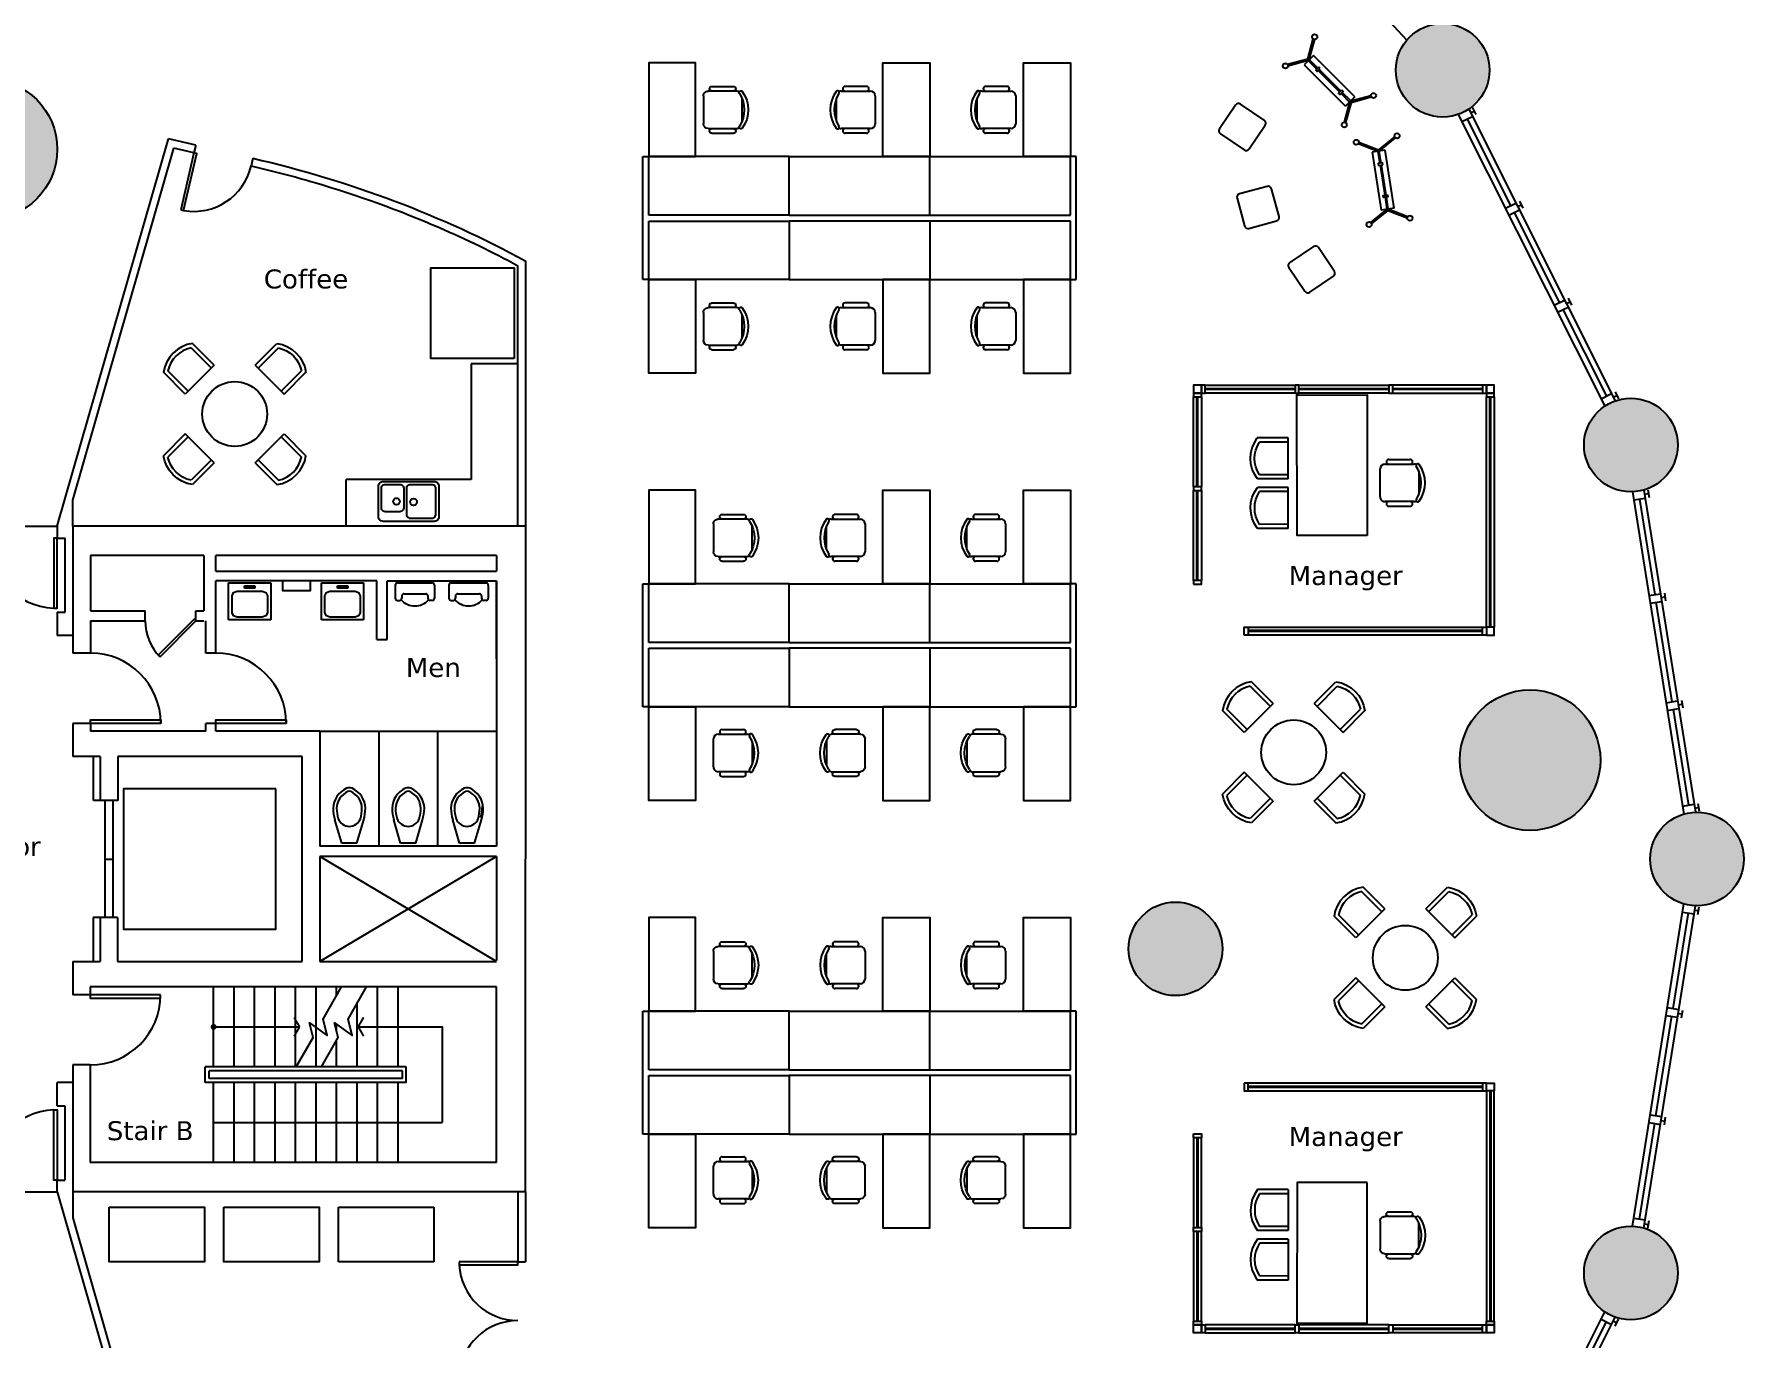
# Model space of a CAD drawing. Header units: inches. Extents: x -900 to 900, y -795 to 795.
# Drawn here: x 24 to 900, y -246 to 423 of the extents above; entities that cross this region are included whole.
import ezdxf
from ezdxf.enums import TextEntityAlignment as Align

# ---------------------------------------------------------------- set-up
doc = ezdxf.new("R2010")
doc.units = ezdxf.units.IN
doc.header["$LTSCALE"] = 48
doc.header["$MEASUREMENT"] = 0
doc.layers.get('0').update_dxf_attribs({"linetype": 'CONTINUOUS'})
for name, color, linetype in [('A-door', 3, 'CONTINUOUS'), ('A-door-elev', 44, 'CONTINUOUS'), ('A-eqpt', 181, 'CONTINUOUS'), ('A-flor-patn', 5, 'CONTINUOUS'), ('A-flor-shft', 5, 'CONTINUOUS'), ('A-flor-strs', 12, 'CONTINUOUS'), ('A-mlwk', 30, 'CONTINUOUS'), ('A-note', 7, 'CONTINUOUS'), ('A-plbg-fixt', 3, 'CONTINUOUS'), ('A-wall', 1, 'CONTINUOUS'), ('A-wall-core', 7, 'CONTINUOUS'), ('A-wall-head', 8, 'CONTINUOUS'), ('A-wall-shel', 9, 'CONTINUOUS'), ('Elevator', 6, 'CONTINUOUS'), ('Equipment', 8, 'CONTINUOUS')]:
    doc.layers.add(name, color=color, linetype=linetype)
for name, color, linetype, true_color in [('A-flor-fill', 7, 'CONTINUOUS', 0xe8eafd), ('A-furn', 7, 'CONTINUOUS', 0x007300), ('A-furn-glass', 7, 'CONTINUOUS', 0x009494), ('A-furn-syst', 7, 'CONTINUOUS', 0x850000), ('A-shel-fill', 7, 'CONTINUOUS', 0x949494)]:
    doc.layers.add(name, color=color, linetype=linetype, true_color=true_color)
doc.styles.add('Title', font='verdana.ttf')

# ---------------------------------------------------------------- blocks, each defined once
blk = doc.blocks.new('OfficeChair')
at = {"color": 0}
for p, q in [((-5.95, 19.8), (5.95, 19.8)), ((-12, 4.4), (-12, 15.4)), ((-9.6, 2.4), (-9.6, 17.4)), ((9.6, 17.4), (9.6, 2.4)), ((12, 4.4), (12, 15.4)), ((7.2, 0), (-7.2, 0))]:
    blk.add_line(p, q, dxfattribs=at)
for centre, radius, start, end in [((-8.93, 19.22), 0.863, 126.1745, 306.1745), ((-7.2, 17.4), 2.4, 153.71643, 180), ((0, 7), 16, 53.8255, 126.1745), ((0, 5.26), 15.71, 57.57575, 122.42425), ((8.93, 19.22), 0.863, 233.8255, 53.8255), ((7.2, 17.4), 2.4, 0, 26.28357), ((-10.8, 15.4), 1.2, 0, 180), ((10.8, 15.4), 1.2, 0, 180), ((-10.8, 4.4), 1.2, 180, 0), ((-7.2, 2.4), 2.4, 180, 270), ((7.2, 2.4), 2.4, 270, 0), ((10.8, 4.4), 1.2, 180, 0)]:
    blk.add_arc(centre, radius, start, end, dxfattribs=at)
blk = doc.blocks.new('CoffeeChair')
at = {"linetype": 'Continuous'}
for p, q in [((-10.5, 0), (-10.5, 15.78)), ((-8.4, 0), (-8.4, 14.68)), ((8.4, 0), (8.4, 14.68)), ((10.5, 0), (10.5, 15.78)), ((10.5, 0), (-10.5, 0))]:
    blk.add_line(p, q, dxfattribs=at)
for radius, start, end in [(17.55, 53.25084, 126.74941), (15.45, 57.06374, 122.93694)]:
    blk.add_arc((0, 1.71), radius, start, end, dxfattribs=at)
blk = doc.blocks.new('Sink')
for points in [[(-13, 20.5), (13, 20.5), (13.65, 20.41), (14.25, 20.17), (14.77, 19.77), (15.17, 19.25), (15.41, 18.65), (15.5, 18), (15.5, 2.5), (15.41, 1.85), (15.17, 1.25), (14.77, 0.73), (14.25, 0.33), (13.65, 0.09), (13, 0), (-13, 0), (-13.65, 0.09), (-14.25, 0.33), (-14.77, 0.73), (-15.17, 1.25), (-15.41, 1.85), (-15.5, 2.5), (-15.5, 18), (-15.41, 18.65), (-15.17, 19.25), (-14.77, 19.77), (-14.25, 20.17), (-13.65, 20.41), (-13, 20.5)], [(-11.75, 19), (-1, 19), (-0.48, 18.93), (0, 18.73), (0.41, 18.41), (0.73, 18), (0.93, 17.52), (1, 17), (1, 3.5), (0.93, 2.98), (0.73, 2.5), (0.41, 2.09), (0, 1.77), (-0.48, 1.57), (-1, 1.5), (-11.75, 1.5), (-12.27, 1.57), (-12.75, 1.77), (-13.16, 2.09), (-13.48, 2.5), (-13.68, 2.98), (-13.75, 3.5), (-13.75, 17), (-13.68, 17.52), (-13.48, 18), (-13.16, 18.41), (-12.75, 18.73), (-12.27, 18.93), (-11.75, 19)], [(4.5, 15.5), (12, 15.5), (12.52, 15.43), (13, 15.23), (13.41, 14.91), (13.73, 14.5), (13.93, 14.02), (14, 13.5), (14, 3.5), (13.93, 2.98), (13.73, 2.5), (13.41, 2.09), (13, 1.77), (12.52, 1.57), (12, 1.5), (4.5, 1.5), (3.98, 1.57), (3.5, 1.77), (3.09, 2.09), (2.77, 2.5), (2.57, 2.98), (2.5, 3.5), (2.5, 13.5), (2.57, 14.02), (2.77, 14.5), (3.09, 14.91), (3.5, 15.23), (3.98, 15.43), (4.5, 15.5)]]:
    blk.add_lwpolyline(points)
for centre in [(-2.5, 10.5), (6.25, 10.25)]:
    blk.add_circle(centre, 1.75)

msp = doc.modelspace()

# ---------------------------------------------------------------- hatches: boundary and pattern name
at = {"layer": 'A-flor-fill'}
h = msp.add_hatch(color=256, dxfattribs=at)
h.dxf.hatch_style = 1
h.paths.add_polyline_path([(408.81589, 472.95223, 1), (360.81589, 472.95223, 1)])
h.paths.add_polyline_path([(754.53414, 50.68857, 1), (826.53414, 50.68857, 1)])
h.paths.add_polyline_path([(632.86865, -46.02776, 1), (584.86865, -46.02776, 1)])
h.paths.add_polyline_path([(36.04367, 363.7764, 1), (-35.95633, 363.7764, 1)])
h.paths.add_polyline_path([(43.8966, -299.34578, 1), (19.8966, -299.34578, 1)])
h.paths.add_polyline_path([(288.43911, -391.02144, 1), (264.43911, -391.02144, 1)])
h.paths.add_polyline_path([(23.43433, -474.13735, 1), (-48.56567, -474.13735, 1)])
h.paths.add_polyline_path([(-383.42132, -316.34593, 1), (-431.42132, -316.34593, 1)])
h.paths.add_polyline_path([(-449.14585, -269.70519, 1), (-473.14585, -269.70519, 1)])
h.paths.add_polyline_path([(-414.53565, 305.56378, 1), (-438.53565, 305.56378, 1)])
h.paths.add_polyline_path([(-515.72697, 264.20528, 1), (-443.72697, 264.20528, 1)])
at = {"layer": 'A-shel-fill'}
h = msp.add_hatch(color=256, dxfattribs=at)
h.dxf.hatch_style = 1
h.paths.add_polyline_path([(238.05354, 747.16943, 1), (190.05354, 747.16943, 1)])
h.paths.add_polyline_path([(441.6879, 677.29702, 1), (393.6879, 677.29702, 1)])
h.paths.add_polyline_path([(575.36886, 561.93306, 1), (623.36886, 561.93306, 1)])
h.paths.add_polyline_path([(721.72322, 404.30176, 1), (769.72322, 404.30176, 1)])
h.paths.add_polyline_path([(866.13444, 212.17364, 1), (818.13444, 212.17364, 1)])
h.paths.add_polyline_path([(852, 0, 1), (900, 0, 1)])
h.paths.add_polyline_path([(866.13444, -212.17364, 1), (818.13444, -212.17364, 1)])
h.paths.add_polyline_path([(769.72322, -404.30176, 1), (721.72322, -404.30176, 1)])
h.paths.add_polyline_path([(623.36886, -561.93306, 1), (575.36886, -561.93306, 1)])
h.paths.add_polyline_path([(441.6879, -677.29702, 1), (393.6879, -677.29702, 1)])
h.paths.add_polyline_path([(238.05354, -747.16943, 1), (190.05354, -747.16943, 1)])
h.paths.add_polyline_path([(-190.05354, -747.16943, 1), (-238.05354, -747.16943, 1)])
h.paths.add_polyline_path([(-393.6879, -677.29702, 1), (-441.6879, -677.29702, 1)])
h.paths.add_polyline_path([(-575.36886, -561.93306, 1), (-623.36886, -561.93306, 1)])
h.paths.add_polyline_path([(-769.72322, -404.30176, 1), (-721.72322, -404.30176, 1)])
h.paths.add_polyline_path([(-866.13444, -212.17364, 1), (-818.13444, -212.17364, 1)])
h.paths.add_polyline_path([(-900, 0, 1), (-852, 0, 1)])
h.paths.add_polyline_path([(-818.13444, 212.17364, 1), (-866.13444, 212.17364, 1)])
h.paths.add_polyline_path([(-721.72322, 404.30176, 1), (-769.72322, 404.30176, 1)])
h.paths.add_polyline_path([(-623.36886, 561.93306, 1), (-575.36886, 561.93306, 1)])
h.paths.add_polyline_path([(-441.6879, 677.29702, 1), (-393.6879, 677.29702, 1)])
h.paths.add_polyline_path([(-238.05354, 747.16943, 1), (-190.05354, 747.16943, 1)])

# ---------------------------------------------------------------- linework, layer by layer
at = {"layer": 'A-door'}
for points in [[(99.3095, 332.77135), (100.77112, 332.43419), (107.51432, 361.66652), (106.05271, 362.00368)], [(36.04367, 164.52698), (34.29367, 164.52698), (34.29367, 128.52698), (36.04367, 128.52698)], [(35.95633, -164.52698), (34.20633, -164.52698), (34.20633, -128.52698), (35.95633, -128.52698)], [(241.95633, -206.51827), (241.95594, -208.01827), (271.95594, -208.02596), (271.95633, -206.52596)]]:
    msp.add_lwpolyline(points, close=True, dxfattribs=at)
for points in [[(88.65895, 103.64226), (107.04367, 122.02698), (106.14998, 122.92068), (87.76525, 104.53595), (88.65895, 103.64226)], [(89.04357, 69.52698), (53.04367, 69.52698), (53.04367, 71.27698), (89.04357, 71.27698), (89.04357, 69.52698)], [(153.29357, 69.52698), (117.29367, 69.52698), (117.29367, 71.27698), (153.29357, 71.27698), (153.29357, 69.52698)], [(88.95623, -69.52698), (52.95633, -69.52698), (52.95633, -71.27698), (88.95623, -71.27698), (88.95623, -69.52698)]]:
    msp.add_lwpolyline(points, dxfattribs=at)
for centre, radius, start, end in [((106.05271, 362.00368), 30.03748, 259.8728534, 347.01044817), ((36.04367, 164.52698), 36, 180, 267.21697925), ((107.04367, 122.02698), 25.99992, 180, 225), ((53.04367, 69.52698), 35.9999, 0, 90), ((117.29367, 69.52698), 35.9999, 0, 90), ((52.95633, -69.52698), 35.9999, 270, 0), ((35.95633, -164.52698), 36, 92.78302075, 180), ((271.95633, -206.52596), 30.03748, 182.84773172, 269.98532649), ((271.95633, -266.60091), 30.03748, 90.01467351, 177.15226828)]:
    msp.add_arc(centre, radius, start, end, dxfattribs=at)
at = {"layer": 'A-door-elev'}
for p, q in [((60.45633, 30.02698), (60.45633, -30.02698)), ((64.45633, 30.02698), (64.45633, -30.02698)), ((60.45633, 0), (64.45633, 0))]:
    msp.add_line(p, q, dxfattribs=at)
at = {"layer": 'A-eqpt'}
msp.add_lwpolyline([(270.01466, 256.59932), (227.32849, 256.59932), (227.32849, 302.98851), (270.01466, 302.98851)], close=True, dxfattribs=at)
at = {"layer": 'A-flor-patn'}
for centre, radius in [((0.04367, 363.7764), 36), ((790.53414, 50.68857), 36), ((608.86865, -46.02776), 24)]:
    msp.add_circle(centre, radius, dxfattribs=at)
at = {"layer": 'A-flor-shft'}
for p, q in [((261.04367, 1.27698), (170.45633, -52.52698)), ((260.95633, -52.52698), (170.54367, 1.27698))]:
    msp.add_line(p, q, dxfattribs=at)
at = {"layer": 'A-flor-strs'}
for p, q in [((116.13469, -106.52698), (116.13469, -65.52698)), ((126.63469, -106.52698), (126.63469, -65.52698)), ((137.13469, -106.52698), (137.13469, -65.52698)), ((147.63469, -106.52698), (147.63469, -65.52698)), ((158.13469, -106.52698), (158.13469, -65.52698)), ((168.63469, -106.52698), (168.63469, -65.52698)), ((200.13469, -106.52698), (200.13469, -65.52698)), ((210.63469, -106.52698), (210.63469, -65.52698)), ((189.63469, -106.52698), (189.63469, -74.14881)), ((179.13469, -88.39968), (179.13469, -84.73719)), ((179.13469, -106.52698), (179.13469, -92.7083)), ((214.84028, -106.52698), (111.84028, -106.52698)), ((111.84028, -114.52698), (111.84028, -106.52698)), ((212.84028, -108.52698), (113.84028, -108.52698)), ((113.84028, -112.52698), (113.84028, -108.52698)), ((212.84028, -112.52698), (113.84028, -112.52698)), ((212.84028, -112.52698), (212.84028, -108.52698)), ((214.84028, -114.52698), (214.84028, -106.52698)), ((214.84028, -114.52698), (111.84028, -114.52698)), ((116.13469, -135.02698), (116.13469, -114.52698)), ((126.63469, -155.52698), (126.63469, -114.52698)), ((137.13469, -155.52698), (137.13469, -114.52698)), ((147.63469, -155.52698), (147.63469, -114.52698)), ((158.13469, -155.52698), (158.13469, -114.52698)), ((168.63469, -155.52698), (168.63469, -114.52698)), ((179.13469, -155.52698), (179.13469, -114.52698)), ((189.63469, -155.52698), (189.63469, -114.52698)), ((200.13469, -155.52698), (200.13469, -114.52698)), ((210.63469, -155.52698), (210.63469, -114.52698)), ((116.13469, -135.02698), (233.21455, -135.02698)), ((116.13469, -155.52698), (116.13469, -135.02698))]:
    msp.add_line(p, q, dxfattribs=at)
for points in [[(158.48426, -106.52698), (167.04402, -91.39702), (165.20427, -83.96387), (174.34276, -90.40076), (172.293, -82.11906), (181.67996, -65.52698)], [(171.31678, -106.52698), (179.87653, -91.39702), (178.03679, -83.96387), (187.1753, -90.40076), (185.12554, -82.11906), (194.51248, -65.52698)]]:
    msp.add_lwpolyline(points, dxfattribs=at)
at = {"layer": 'A-flor-strs', "const_width": 1.5, "flags": 128}
msp.add_lwpolyline([(115.38469, -86.02698, 1), (116.88469, -86.02698, 1)], format="xyb", close=True, dxfattribs=at)
at = {"layer": 'A-flor-strs', "flags": 128}
for points in [[(116.13469, -86.02698), (160.15089, -86.02698)], [(190.22696, -86.02698), (233.21455, -86.02698), (233.21455, -135.02698)]]:
    msp.add_lwpolyline(points, dxfattribs=at)
at = {"layer": 'A-flor-strs', "const_width": 1, "flags": 128}
for points in [[(160.15089, -86.02698), (157.36675, -81.20472)], [(160.15089, -86.02698), (157.36675, -90.84924)], [(190.18224, -85.94953), (192.96637, -81.12726)], [(190.18224, -85.94953), (192.96637, -90.77179)]]:
    msp.add_lwpolyline(points, dxfattribs=at)
at = {"layer": 'A-furn'}
for p, q in [((679.52147, 411.87856), (674.7471, 407.10698)), ((676.67514, 409.95218), (679.4566, 420.32061)), ((677.39953, 409.75786), (680.18099, 420.12628)), ((700.72846, 390.65915), (679.52147, 411.87856)), ((676.67514, 409.95218), (666.30509, 407.17679)), ((676.86904, 409.22768), (666.49899, 406.45229)), ((674.7471, 407.10698), (695.9541, 385.88757)), ((677.39953, 409.75786), (676.86904, 409.22768)), ((676.86904, 409.22768), (681.24899, 404.84517)), ((681.77948, 405.37534), (677.39953, 409.75786)), ((681.96311, 404.13063), (692.98196, 393.10533)), ((693.51245, 393.6355), (682.4936, 404.6608)), ((693.69608, 392.39079), (698.07604, 388.00827)), ((698.60652, 388.53845), (694.22657, 392.92096)), ((698.07604, 388.00827), (695.29457, 377.63985)), ((700.72846, 390.65915), (695.9541, 385.88757)), ((698.80042, 387.81395), (696.01896, 377.44552)), ((698.07604, 388.00827), (698.60652, 388.53845)), ((698.60652, 388.53845), (708.97657, 391.31384)), ((698.80042, 387.81395), (709.17047, 390.58934)), ((712.79287, 363.40636), (721.15141, 370.14249)), ((713.26349, 362.82239), (721.62203, 369.55853)), ((411, 360), (339, 360)), ((411, 360), (483, 360)), ((411, 330), (411, 360)), ((411, 330), (411, 360)), ((483, 360), (555, 360)), ((483, 330), (483, 360)), ((712.52245, 362.70681), (702.50952, 366.57745)), ((712.79287, 363.40636), (702.77994, 367.277)), ((716.22765, 363.28473), (709.55829, 362.24447)), ((709.55829, 362.24447), (714.18165, 332.60287)), ((713.26349, 362.82239), (712.52245, 362.70681)), ((712.52245, 362.70681), (713.47733, 356.58483)), ((714.21837, 356.70041), (713.26349, 362.82239)), ((720.85101, 333.64312), (716.22765, 363.28473)), ((713.63302, 355.58668), (716.03525, 340.18533)), ((716.77629, 340.30091), (714.37406, 355.70226)), ((717.14581, 333.0652), (708.78727, 326.32907)), ((720.85101, 333.64312), (714.18165, 332.60287)), ((716.19093, 339.18718), (717.14581, 333.0652)), ((717.88685, 333.18079), (716.93197, 339.30277)), ((717.14581, 333.0652), (717.88685, 333.18079)), ((717.88685, 333.18079), (727.89979, 329.31015)), ((411, 327), (411, 297)), ((411, 327), (411, 297)), ((483, 327), (483, 297)), ((717.61643, 332.48124), (709.25789, 325.7451)), ((717.61643, 332.48124), (727.62936, 328.6106)), ((411, 297), (339, 297)), ((411, 297), (483, 297)), ((483, 297), (555, 297)), ((411, 141), (339, 141)), ((411, 111), (411, 141)), ((411, 111), (411, 141)), ((411, 141), (483, 141)), ((483, 141), (555, 141)), ((483, 111), (483, 141)), ((411, 108), (411, 78)), ((411, 108), (411, 78)), ((483, 108), (483, 78)), ((411, 78), (339, 78)), ((411, 78), (483, 78)), ((483, 78), (555, 78)), ((411, -78), (339, -78)), ((411, -108), (411, -78)), ((411, -108), (411, -78)), ((411, -78), (483, -78)), ((483, -78), (555, -78)), ((483, -108), (483, -78)), ((411, -111), (411, -141)), ((411, -111), (411, -141)), ((483, -111), (483, -141)), ((411, -141), (339, -141)), ((411, -141), (483, -141)), ((483, -141), (555, -141))]:
    msp.add_line(p, q, dxfattribs=at)
for points in [[(363, 360), (363, 408), (339, 408), (339, 360)], [(459, 360), (459, 408), (483, 408), (483, 360)], [(531, 360), (531, 408), (555, 408), (555, 360)], [(683.02602, 405.19291), (682.3119, 405.90745), (680.71657, 404.31306), (681.43069, 403.59852)], [(694.04487, 394.16761), (694.75899, 393.45307), (693.16366, 391.85868), (692.44954, 392.57322)], [(715.1178, 355.81827), (714.96211, 356.81642), (712.73359, 356.46882), (712.88927, 355.47067)], [(717.52003, 340.41692), (717.67572, 339.41877), (715.44719, 339.07118), (715.2915, 340.06932)], [(363, 297), (363, 249), (339, 249), (339, 297)], [(459, 297), (459, 249), (483, 249), (483, 297)], [(531, 297), (531, 249), (555, 249), (555, 297)], [(707.12441, 165.84323), (671.12443, 165.80636), (671.05067, 237.80632), (707.05065, 237.8432)], [(363, 141), (363, 189), (339, 189), (339, 141)], [(459, 141), (459, 189), (483, 189), (483, 141)], [(531, 141), (531, 189), (555, 189), (555, 141)], [(363, 78), (363, 30), (339, 30), (339, 78)], [(459, 78), (459, 30), (483, 30), (483, 78)], [(531, 78), (531, 30), (555, 30), (555, 78)], [(363, -78), (363, -30), (339, -30), (339, -78)], [(459, -78), (459, -30), (483, -30), (483, -78)], [(531, -78), (531, -30), (555, -30), (555, -78)], [(363, -141), (363, -189), (339, -189), (339, -141)], [(459, -141), (459, -189), (483, -189), (483, -141)], [(531, -141), (531, -189), (555, -189), (555, -141)], [(707.12441, -165.84323), (671.12443, -165.80636), (671.05067, -237.80632), (707.05065, -237.8432)]]:
    msp.add_lwpolyline(points, close=True, dxfattribs=at)
at = {"layer": 'A-furn', "flags": 128}
for points in [[(631.86298, 371.75292), (644.01319, 363.5154, 0.414213562), (646.55099, 364.00244), (654.78851, 376.15265, 0.414213562), (654.30147, 378.69044), (642.15126, 386.92796, 0.414213562), (639.61347, 386.44093), (631.37594, 374.29071, 0.414213562)], [(646.45341, 323.23468), (660.62376, 327.06686, 0.414213562), (661.91062, 329.30775), (658.07845, 343.4781, 0.414213562), (655.83756, 344.76496), (641.66721, 340.93279, 0.414213562), (640.38035, 338.69189), (644.21252, 324.52154, 0.414213562)], [(677.6015, 290.47432), (689.78164, 298.66752, 0.414213562), (690.27793, 301.20352), (682.08473, 313.38367, 0.414213562), (679.54873, 313.87995), (667.36858, 305.68675, 0.414213562), (666.8723, 303.15075), (675.06549, 290.9706, 0.414213562)]]:
    msp.add_lwpolyline(points, format="xyb", close=True, dxfattribs=at)
at = {"layer": 'A-furn'}
for centre in [(680.14655, 421.44522), (665.18007, 406.4875), (710.29549, 391.27863), (695.32901, 376.32091), (701.46484, 367.38332), (722.37166, 370.64427), (708.03764, 325.24332), (728.94446, 328.50427)]:
    msp.add_circle(centre, 1.31939, dxfattribs=at)
at = {"layer": 'A-furn-glass'}
for p, q in [((619.87442, 190.8248), (619.87442, 236.8248)), ((620.37442, 190.8248), (620.37442, 236.8248)), ((670.12442, 241.0748), (624.12442, 241.0748)), ((670.12442, 240.5748), (624.12442, 240.5748)), ((718.12442, 241.0748), (672.12442, 241.0748)), ((718.12442, 240.5748), (672.12442, 240.5748)), ((766.12442, 241.0748), (720.12442, 241.0748)), ((766.12442, 240.5748), (720.12442, 240.5748)), ((769.87442, 118.8248), (769.87442, 236.8248)), ((770.37442, 118.8248), (770.37442, 236.8248)), ((619.87442, 142.8248), (619.87442, 188.8248)), ((620.37442, 142.8248), (620.37442, 188.8248)), ((766.12442, 117.0748), (646.12442, 117.0748)), ((766.12442, 116.5748), (646.12442, 116.5748)), ((766.12442, -116.5748), (646.12442, -116.5748)), ((766.12442, -117.0748), (646.12442, -117.0748)), ((769.87442, -118.8248), (769.87442, -236.8248)), ((770.37442, -118.8248), (770.37442, -236.8248)), ((619.87442, -142.8248), (619.87442, -188.8248)), ((620.37442, -142.8248), (620.37442, -188.8248)), ((619.87442, -190.8248), (619.87442, -236.8248)), ((620.37442, -190.8248), (620.37442, -236.8248)), ((670.12442, -240.5748), (624.12442, -240.5748)), ((670.12442, -241.0748), (624.12442, -241.0748)), ((718.12442, -240.5748), (672.12442, -240.5748)), ((718.12442, -241.0748), (672.12442, -241.0748)), ((766.12442, -240.5748), (720.12442, -240.5748)), ((766.12442, -241.0748), (720.12442, -241.0748))]:
    msp.add_line(p, q, dxfattribs=at)
at = {"layer": 'A-furn-syst'}
for p, q in [((336, 297), (336, 360)), ((336, 360), (339, 360)), ((339, 330), (339, 360)), ((558, 360), (555, 360)), ((555, 330), (555, 360)), ((558, 297), (558, 360)), ((411, 330), (339, 330)), ((339, 297), (339, 327)), ((339, 327), (411, 327)), ((411, 330), (483, 330)), ((483, 327), (411, 327)), ((483, 330), (555, 330)), ((555, 327), (483, 327)), ((555, 297), (555, 327)), ((339, 297), (336, 297)), ((555, 297), (558, 297)), ((618.12442, 190.8248), (618.12442, 236.8248)), ((622.12442, 236.8248), (622.12442, 190.8248)), ((624.12442, 242.8248), (670.12442, 242.8248)), ((670.12442, 238.8248), (624.12442, 238.8248)), ((672.12442, 242.8248), (718.12442, 242.8248)), ((718.12442, 238.8248), (672.12442, 238.8248)), ((766.12442, 242.8248), (720.12442, 242.8248)), ((720.12442, 238.8248), (766.12442, 238.8248)), ((768.12442, 118.8248), (768.12442, 236.8248)), ((772.12442, 236.8248), (772.12442, 118.8248)), ((618.12442, 142.8248), (618.12442, 188.8248)), ((622.12442, 188.8248), (622.12442, 142.8248)), ((336, 78), (336, 141)), ((336, 141), (339, 141)), ((339, 111), (339, 141)), ((558, 141), (555, 141)), ((555, 111), (555, 141)), ((558, 78), (558, 141)), ((646.12442, 118.8248), (766.12442, 118.8248)), ((766.12442, 114.8248), (646.12442, 114.8248)), ((411, 111), (339, 111)), ((339, 78), (339, 108)), ((339, 108), (411, 108)), ((411, 111), (483, 111)), ((483, 108), (411, 108)), ((483, 111), (555, 111)), ((555, 108), (483, 108)), ((555, 78), (555, 108)), ((339, 78), (336, 78)), ((555, 78), (558, 78)), ((336, -141), (336, -78)), ((336, -78), (339, -78)), ((339, -108), (339, -78)), ((558, -78), (555, -78)), ((555, -108), (555, -78)), ((558, -141), (558, -78)), ((411, -108), (339, -108)), ((339, -141), (339, -111)), ((339, -111), (411, -111)), ((411, -108), (483, -108)), ((483, -111), (411, -111)), ((483, -108), (555, -108)), ((555, -111), (483, -111)), ((555, -141), (555, -111)), ((766.12442, -114.8248), (646.12442, -114.8248)), ((646.12442, -118.8248), (766.12442, -118.8248)), ((768.12442, -118.8248), (768.12442, -236.8248)), ((772.12442, -236.8248), (772.12442, -118.8248)), ((339, -141), (336, -141)), ((555, -141), (558, -141)), ((618.12442, -142.8248), (618.12442, -188.8248)), ((622.12442, -188.8248), (622.12442, -142.8248)), ((618.12442, -190.8248), (618.12442, -236.8248)), ((622.12442, -236.8248), (622.12442, -190.8248)), ((670.12442, -238.8248), (624.12442, -238.8248)), ((624.12442, -242.8248), (670.12442, -242.8248)), ((718.12442, -238.8248), (672.12442, -238.8248)), ((672.12442, -242.8248), (718.12442, -242.8248)), ((720.12442, -238.8248), (766.12442, -238.8248)), ((766.12442, -242.8248), (720.12442, -242.8248))]:
    msp.add_line(p, q, dxfattribs=at)
for points in [[(618.12442, 238.8248), (622.12442, 238.8248), (622.12442, 242.8248), (618.12442, 242.8248)], [(618.12442, 236.8248), (622.12442, 236.8248), (622.12442, 238.8248), (618.12442, 238.8248)], [(624.12442, 238.8248), (624.12442, 242.8248), (622.12442, 242.8248), (622.12442, 238.8248)], [(672.12442, 238.8248), (672.12442, 242.8248), (670.12442, 242.8248), (670.12442, 238.8248)], [(720.12442, 238.8248), (720.12442, 242.8248), (718.12442, 242.8248), (718.12442, 238.8248)], [(768.12442, 238.8248), (768.12442, 242.8248), (766.12442, 242.8248), (766.12442, 238.8248)], [(768.12442, 238.8248), (772.12442, 238.8248), (772.12442, 242.8248), (768.12442, 242.8248)], [(768.12442, 236.8248), (772.12442, 236.8248), (772.12442, 238.8248), (768.12442, 238.8248)], [(618.12442, 188.8248), (622.12442, 188.8248), (622.12442, 190.8248), (618.12442, 190.8248)], [(618.12442, 140.8248), (622.12442, 140.8248), (622.12442, 142.8248), (618.12442, 142.8248)], [(644.12442, 114.8248), (644.12442, 118.8248), (646.12442, 118.8248), (646.12442, 114.8248)], [(768.12442, 118.8248), (768.12442, 114.8248), (766.12442, 114.8248), (766.12442, 118.8248)], [(768.12442, 114.8248), (772.12442, 114.8248), (772.12442, 118.8248), (768.12442, 118.8248)], [(644.12442, -114.8248), (644.12442, -118.8248), (646.12442, -118.8248), (646.12442, -114.8248)], [(768.12442, -118.8248), (768.12442, -114.8248), (766.12442, -114.8248), (766.12442, -118.8248)], [(768.12442, -114.8248), (772.12442, -114.8248), (772.12442, -118.8248), (768.12442, -118.8248)], [(618.12442, -140.8248), (622.12442, -140.8248), (622.12442, -142.8248), (618.12442, -142.8248)], [(618.12442, -188.8248), (622.12442, -188.8248), (622.12442, -190.8248), (618.12442, -190.8248)], [(618.12442, -236.8248), (622.12442, -236.8248), (622.12442, -238.8248), (618.12442, -238.8248)], [(618.12442, -238.8248), (622.12442, -238.8248), (622.12442, -242.8248), (618.12442, -242.8248)], [(624.12442, -238.8248), (624.12442, -242.8248), (622.12442, -242.8248), (622.12442, -238.8248)], [(672.12442, -238.8248), (672.12442, -242.8248), (670.12442, -242.8248), (670.12442, -238.8248)], [(720.12442, -238.8248), (720.12442, -242.8248), (718.12442, -242.8248), (718.12442, -238.8248)], [(768.12442, -238.8248), (768.12442, -242.8248), (766.12442, -242.8248), (766.12442, -238.8248)], [(768.12442, -236.8248), (772.12442, -236.8248), (772.12442, -238.8248), (768.12442, -238.8248)], [(768.12442, -238.8248), (772.12442, -238.8248), (772.12442, -242.8248), (768.12442, -242.8248)]]:
    msp.add_lwpolyline(points, close=True, dxfattribs=at)
for centre in [(126.93953, 228.09023), (669.42146, 54.68117), (726.57583, -50.63027)]:
    msp.add_circle(centre, 16.60742, dxfattribs=at)
at = {"layer": 'A-mlwk'}
for p, q in [((248.04367, 253.83534), (248.04367, 194.52698)), ((272.04367, 253.83534), (248.04367, 253.83534)), ((248.04367, 194.52698), (184.04367, 194.52698)), ((184.04367, 170.52698), (184.04367, 194.52698))]:
    msp.add_line(p, q, dxfattribs=at)
at = {"layer": 'A-plbg-fixt'}
for p, q in [((123.80285, 122.62696), (123.80285, 141.52698)), ((123.80285, 141.52698), (145.40286, 141.52698)), ((145.40286, 141.52698), (145.40286, 122.62696)), ((171.34364, 122.62696), (171.34364, 141.52698)), ((171.34364, 141.52698), (192.94366, 141.52698)), ((192.94366, 141.52698), (192.94366, 122.62696)), ((209.1313, 140.40931), (209.1313, 133.70325)), ((210.24897, 141.52698), (228.13181, 141.52698)), ((229.24948, 140.40931), (229.24948, 133.70325)), ((236.65219, 140.40931), (236.65219, 133.70325)), ((237.76987, 141.52698), (255.65268, 141.52698)), ((256.77036, 140.40931), (256.77036, 133.70325)), ((125.56756, 126.21261), (125.56756, 134.97661)), ((128.15956, 137.24459), (141.04615, 137.24459)), ((131.95578, 138.78616), (131.95578, 140.1038)), ((131.95578, 140.1038), (137.24993, 140.1038)), ((137.24993, 138.78616), (131.95578, 138.78616)), ((137.24993, 140.1038), (137.24993, 138.78616)), ((143.63815, 134.97661), (143.63815, 126.21261)), ((173.10835, 126.21261), (173.10835, 134.97661)), ((175.70035, 137.24459), (188.58693, 137.24459)), ((179.49657, 140.1038), (184.79072, 140.1038)), ((179.49657, 138.78616), (179.49657, 140.1038)), ((184.79072, 138.78616), (179.49657, 138.78616)), ((184.79072, 140.1038), (184.79072, 138.78616)), ((191.17893, 134.97661), (191.17893, 126.21261)), ((210.24897, 132.58558), (211.36665, 132.58558)), ((212.48433, 134.82093), (212.48433, 133.70325)), ((213.602, 135.9386), (224.77878, 135.9386)), ((225.89646, 134.82093), (225.89646, 133.70325)), ((228.13181, 132.58558), (227.01413, 132.58558)), ((237.76987, 132.58558), (238.88754, 132.58558)), ((240.00522, 134.82093), (240.00522, 133.70325)), ((241.1229, 135.9386), (252.29965, 135.9386)), ((253.41733, 134.82093), (253.41733, 133.70325)), ((255.65268, 132.58558), (254.53501, 132.58558)), ((145.40286, 122.62696), (123.80285, 122.62696)), ((141.04615, 123.9446), (128.15956, 123.9446)), ((192.94366, 122.62696), (171.34364, 122.62696)), ((188.58693, 123.9446), (175.70035, 123.9446)), ((170.54367, 65.52698), (261.04367, 65.52698)), ((200.71034, 65.52698), (200.71034, 6.52698)), ((230.87701, 65.52698), (230.87701, 6.52698)), ((181.76733, 8.18099), (178.25593, 20.11855)), ((189.48669, 8.18099), (192.99808, 20.11855)), ((211.93399, 8.18099), (208.4226, 20.11855)), ((219.65335, 8.18099), (223.16475, 20.11855)), ((242.10066, 8.18099), (238.58927, 20.11855)), ((249.82002, 8.18099), (253.33141, 20.11855)), ((189.48669, 8.18099), (181.76733, 8.18099)), ((219.65335, 8.18099), (211.93399, 8.18099)), ((249.82002, 8.18099), (242.10066, 8.18099))]:
    msp.add_line(p, q, dxfattribs=at)
for points in [[(165.54367, 142.52698), (165.54367, 137.52698), (151.54367, 137.52698), (151.54367, 142.52698)], [(125.56756, 134.9766), (126.32674, 136.58031), (128.15956, 137.24459)], [(141.04615, 137.24459), (142.87898, 136.58031), (143.63815, 134.9766)], [(173.10835, 134.9766), (173.86753, 136.58031), (175.70035, 137.24459)], [(188.58693, 137.24459), (190.41975, 136.58031), (191.17893, 134.9766)], [(128.15956, 123.9446), (126.32674, 124.60889), (125.56756, 126.21261)], [(143.63815, 126.21261), (142.87898, 124.60889), (141.04615, 123.9446)], [(175.70035, 123.9446), (173.86753, 124.60889), (173.10835, 126.21261)], [(191.17893, 126.21261), (190.41975, 124.60889), (188.58693, 123.9446)]]:
    msp.add_lwpolyline(points, dxfattribs=at)
for centre, radius, start, end in [((210.24897, 140.40931), 1.11768, 90, 180), ((228.13181, 140.40931), 1.11768, 0, 90), ((237.76987, 140.40931), 1.11768, 90, 180), ((255.65268, 140.40931), 1.11768, 0, 90), ((210.24897, 133.70325), 1.11768, 180, 270), ((211.36665, 133.70325), 1.11768, 270, 0), ((219.19039, 139.04676), 9.33235, 221.09159851, 318.90838623), ((213.602, 134.82093), 1.11768, 90, 180), ((224.77878, 134.82093), 1.11768, 0, 90), ((227.01413, 133.70325), 1.11768, 180, 270), ((228.13181, 133.70325), 1.11768, 270, 0), ((237.76987, 133.70325), 1.11768, 180, 270), ((238.88754, 133.70325), 1.11768, 270, 0), ((246.71126, 139.04676), 9.33235, 221.09159851, 318.90838623), ((241.1229, 134.82093), 1.11768, 90, 180), ((252.29965, 134.82093), 1.11768, 0, 90), ((254.53501, 133.70325), 1.11768, 180, 270), ((255.65268, 133.70325), 1.11768, 270, 0), ((188.78104, 25.76745), 11.42635, 113.58769226, 178.8417511), ((185.62701, 32.99097), 3.54429, 66.41230774, 113.587677), ((182.47297, 25.76745), 11.42635, 1.1582489, 66.41230774), ((218.9477, 25.76745), 11.42635, 113.58769226, 178.8417511), ((215.79367, 32.99097), 3.54429, 66.41230774, 113.587677), ((212.63964, 25.76745), 11.42635, 1.1582489, 66.41230774), ((249.11437, 25.76745), 11.42635, 113.58769226, 178.8417511), ((245.96034, 32.99097), 3.54429, 66.41230774, 113.587677), ((242.80631, 25.76745), 11.42635, 1.1582489, 66.41230774), ((188.78104, 25.76746), 9.65422, 113.58769226, 178.8417511), ((185.62701, 32.99097), 1.77214, 66.41230774, 113.587677), ((182.47297, 25.76746), 9.65422, 1.1582489, 66.41230774), ((218.9477, 25.76746), 9.65422, 113.58769226, 178.8417511), ((215.79367, 32.99097), 1.77214, 66.41230774, 113.587677), ((212.63964, 25.76746), 9.65422, 1.1582489, 66.41230774), ((249.11437, 25.76746), 9.65422, 113.58769226, 178.8417511), ((245.96034, 32.99097), 1.77214, 66.41230774, 113.587677), ((242.80631, 25.76746), 9.65422, 1.1582489, 66.41230774), ((231.60718, 27.47926), 22.20027, 343.60897827, 359.00671387), ((199.55394, 26.38327), 22.20027, 180.99328613, 196.39102173), ((199.55395, 26.38327), 20.42812, 180.99328613, 196.39102173), ((185.627, 22.82519), 6.08511, 201.26095581, 338.73904419), ((171.70006, 26.38327), 20.42812, 343.60897827, 359.00671387), ((171.70007, 26.38327), 22.20027, 343.60897827, 359.00671387), ((229.7206, 26.38327), 22.20027, 180.99328613, 196.39102173), ((229.72061, 26.38327), 20.42812, 180.99328613, 196.39102173), ((215.79367, 22.82519), 6.08512, 201.26095581, 338.73904419), ((201.86673, 26.38327), 20.42812, 343.60897827, 359.00671387), ((201.86674, 26.38327), 22.20027, 343.60897827, 359.00671387), ((259.88727, 26.38327), 22.20027, 180.99328613, 196.39102173), ((259.88728, 26.38327), 20.42812, 180.99328613, 196.39102173), ((245.96035, 22.82519), 6.08511, 201.26095581, 338.73904419), ((232.0334, 26.38327), 20.42812, 343.60897827, 359.00671387), ((232.03341, 26.38327), 22.20027, 343.60897827, 359.00671387)]:
    msp.add_arc(centre, radius, start, end, dxfattribs=at)
at = {"layer": 'A-wall'}
for p, q in [((36.04367, 170.52698), (92.94168, 369.13362)), ((106.95191, 365.9018), (92.94168, 369.13362)), ((44.04367, 183.9276), (95.7414, 364.38226)), ((106.05271, 362.00368), (95.7414, 364.38226)), ((106.95191, 365.9018), (106.05271, 362.00368)), ((136.18424, 359.1586), (135.28504, 355.26048)), ((272.04367, 170.52698), (272.04367, 304.0759)), ((276.04367, 170.52698), (276.04367, 306.40329)), ((44.04367, 170.52698), (44.04367, 183.9276)), ((36.04367, 170.52698), (36.04367, 164.52698)), ((36.04367, 164.52698), (40.04367, 164.52698)), ((40.04367, 126.52698), (40.04367, 164.52698)), ((36.04367, 126.52698), (40.04367, 126.52698)), ((36.04367, 126.52698), (36.04367, 114.52698)), ((44.04367, 114.52698), (36.04367, 114.52698)), ((54.54367, 30.02698), (54.54367, 52.52698)), ((58.04367, 30.02698), (54.54367, 30.02698)), ((54.45633, -30.02698), (54.45633, -52.52698)), ((57.95633, -30.02698), (54.45633, -30.02698)), ((43.95633, -114.52698), (35.95633, -114.52698)), ((35.95633, -126.52698), (35.95633, -114.52698)), ((35.95633, -126.52698), (39.95633, -126.52698)), ((39.95633, -126.52698), (39.95633, -164.52698)), ((35.95633, -164.52698), (39.95633, -164.52698)), ((35.95633, -170.52698), (35.95633, -164.52698)), ((36.04367, -170.52698), (92.48053, -367.52393)), ((44.04367, -170.52698), (44.04367, -183.9276)), ((271.95633, -170.52596), (271.95479, -206.52596)), ((275.95633, -170.52698), (275.95479, -206.52596)), ((44.04367, -183.9276), (95.3532, -363.02724)), ((271.95479, -206.52596), (275.95479, -206.52596))]:
    msp.add_line(p, q, dxfattribs=at)
at = {"layer": 'A-wall', "extrusion": (0, 0, -1)}
msp.add_ellipse((0.08734, 0.03688), major_axis=(480, 0), ratio=0.780187719, start_param=11.283052882, end_param=11.608067233, dxfattribs=at)
at = {"layer": 'A-wall'}
msp.add_open_spline([(135.28504, 355.26048), (146.30696, 352.71799), (157.21023, 349.86501), (189.94939, 340.2563), (211.31567, 332.53558), (245.64279, 317.63792), (259.06929, 311.10807), (272.04367, 304.0759)], degree=3, knots=[11.2830530337, 11.2830530337, 11.2830530337, 11.2830530337, 11.3553813486, 11.3553813486, 11.5032143192, 11.5032143192, 11.6027456168, 11.6027456168, 11.6027456168, 11.6027456168], dxfattribs=at)
at = {"layer": 'A-wall-core'}
for p, q in [((276.04367, 170.52698), (44.04367, 170.52698)), ((44.04367, 170.52698), (44.04367, 105.52698)), ((275.95633, -170.52698), (276.04367, 170.52698)), ((111.04367, 155.52698), (53.04367, 155.52698)), ((53.04367, 155.52698), (53.04367, 127.27698)), ((111.04367, 155.52698), (111.04367, 127.27698)), ((261.04367, 155.52698), (117.29367, 155.52698)), ((117.29367, 147.52698), (117.29367, 155.52698)), ((261.04367, 155.52698), (261.04367, 147.52698)), ((261.04367, 151.87297), (261.04367, 147.52698)), ((117.29367, 147.52698), (261.04367, 147.52698)), ((117.29367, 105.52688), (117.29367, 142.52698)), ((199.79367, 142.52698), (117.29367, 142.52698)), ((199.79367, 112.52698), (199.79367, 142.52698)), ((205.04367, 142.52698), (261.04367, 142.52698)), ((205.04367, 112.52698), (205.04367, 142.52698)), ((261.04367, 142.52698), (261.04367, 6.52698)), ((261.04367, 102.52688), (261.04367, 142.52698)), ((53.04367, 127.27698), (81.04367, 127.27698)), ((81.04367, 122.02698), (81.04367, 127.27698)), ((107.04367, 122.02698), (107.04367, 127.27698)), ((107.04367, 127.27698), (111.04367, 127.27698)), ((53.04367, 122.02698), (53.04367, 105.52698)), ((53.04367, 122.02698), (81.04367, 122.02698)), ((107.04367, 122.02698), (111.04367, 122.02698)), ((112.04367, 105.52688), (112.04367, 122.02698)), ((53.04367, 105.52698), (44.04367, 105.52698)), ((117.29367, 105.52688), (112.04367, 105.52688)), ((199.79367, 112.52698), (205.04367, 112.52698)), ((43.95633, 69.52698), (43.95633, 52.52698)), ((53.04367, 69.52698), (43.95633, 69.52698)), ((53.04367, 69.52698), (53.04367, 65.52698)), ((112.04367, 65.52698), (53.04367, 65.52698)), ((117.04367, 69.52698), (112.04367, 69.52698)), ((112.04367, 65.52698), (112.04367, 69.52698)), ((117.29367, 65.52698), (117.29367, 69.52698)), ((170.54367, 65.52698), (117.29367, 65.52698)), ((170.54367, 65.52698), (170.54367, 6.52698)), ((58.04367, 52.52698), (43.95633, 52.52698)), ((58.04367, 52.52698), (58.04367, 30.02698)), ((161.45633, 52.52698), (67.04367, 52.52698)), ((67.04367, 52.52698), (67.04367, 30.02698)), ((161.45633, -52.52698), (161.45633, 52.52698)), ((67.04367, 30.02698), (58.04367, 30.02698)), ((170.54367, 1.27698), (170.45633, -52.52698)), ((261.04367, 6.52698), (170.54367, 6.52698)), ((261.04367, 1.27698), (170.54367, 1.27698)), ((261.04367, 1.27698), (260.95633, -52.02698)), ((57.95633, -30.02698), (57.95633, -52.52698)), ((66.95633, -30.02698), (57.95633, -30.02698)), ((66.95633, -30.02698), (66.95633, -52.52698)), ((43.95633, -52.52698), (43.95633, -69.52698)), ((43.95633, -52.52698), (57.95633, -52.52698)), ((66.95633, -52.52698), (161.45633, -52.52698)), ((170.45633, -52.52698), (260.95633, -52.52698)), ((52.95633, -69.52698), (43.95633, -69.52698)), ((260.95633, -65.52698), (52.95633, -65.52698)), ((52.95633, -65.52698), (52.95633, -69.52698)), ((179.13469, -70.02592), (179.13469, -65.52698)), ((260.95633, -155.52698), (260.95633, -65.52698)), ((43.95633, -105.52698), (43.95633, -170.52698)), ((52.95633, -105.52698), (43.95633, -105.52698)), ((52.95633, -105.52698), (52.95633, -155.52698)), ((260.95633, -155.52698), (52.95633, -155.52698)), ((275.95633, -170.52698), (43.95633, -170.52698))]:
    msp.add_line(p, q, dxfattribs=at)
at = {"layer": 'A-wall-head'}
for p, q in [((-35.95633, 170.52698), (36.04367, 170.52698)), ((-36.04367, -170.52698), (35.95633, -170.52698))]:
    msp.add_line(p, q, dxfattribs=at)
at = {"layer": 'A-wall-shel'}
for p, q in [((613.37206, 542.44176), (727.32302, 419.71061)), ((753.72157, 381.67376), (828.7734, 232.11061)), ((755.60002, 377.93039), (760.9627, 380.62142)), ((758.28136, 379.27591), (780.55132, 334.89637)), ((759.08425, 384.36479), (834.13609, 234.80164)), ((760.06569, 382.40899), (761.85325, 383.306)), ((760.95624, 385.09356), (762.75026, 381.51844)), ((777.86998, 333.55085), (783.23266, 336.24189)), ((784.12967, 334.45432), (785.91723, 335.35133)), ((785.02022, 337.1389), (786.81424, 333.56377)), ((779.664, 329.97573), (785.02668, 332.66676)), ((782.34534, 331.32125), (805.51232, 285.15415)), ((802.83097, 283.80863), (808.19366, 286.49966)), ((804.625, 280.23351), (809.98768, 282.92454)), ((807.30634, 281.57903), (829.5763, 237.19949)), ((809.09067, 284.7121), (810.87823, 285.60911)), ((809.98122, 287.39667), (811.77524, 283.82155)), ((826.89496, 235.85397), (832.25764, 238.545)), ((833.15465, 236.75744), (834.94221, 237.65445)), ((834.0452, 239.44201), (835.83922, 235.86689)), ((842.92509, 188.18667), (869.28435, 23.04127)), ((843.58523, 184.05078), (849.51023, 184.99649)), ((846.54773, 184.52363), (854.36867, 135.52409)), ((848.85009, 189.13237), (875.20935, 23.98697)), ((849.19499, 186.97149), (851.17, 187.28672)), ((850.85476, 189.26172), (851.48523, 185.31172)), ((851.40617, 135.05124), (857.33117, 135.99694)), ((852.03663, 131.10124), (857.96164, 132.04694)), ((854.99914, 131.57409), (863.13531, 80.59955)), ((857.6464, 134.02194), (859.6214, 134.33718)), ((859.30617, 136.31218), (859.93664, 132.36218)), ((860.17281, 80.1267), (866.09781, 81.0724)), ((866.41304, 79.0974), (868.38804, 79.41264)), ((868.07281, 81.38764), (868.70328, 77.43764)), ((860.80328, 76.1767), (866.72828, 77.1224)), ((863.76578, 76.64955), (871.58671, 27.65001)), ((868.62421, 27.17716), (874.54922, 28.12286)), ((874.86445, 26.14786), (876.83945, 26.46309)), ((876.52422, 28.43809), (877.15468, 24.48809)), ((842.92509, -188.18667), (869.28435, -23.04127)), ((848.85009, -189.13237), (875.20935, -23.98697)), ((874.86445, -26.14786), (876.83945, -26.46309)), ((876.52422, -28.43809), (877.15468, -24.48809)), ((863.76578, -76.64955), (871.58671, -27.65001)), ((868.62421, -27.17716), (874.54922, -28.12286)), ((860.80328, -76.1767), (866.72828, -77.1224)), ((868.07281, -81.38764), (868.70328, -77.43764)), ((854.99914, -131.57409), (863.13531, -80.59955)), ((860.17281, -80.1267), (866.09781, -81.0724)), ((866.41304, -79.0974), (868.38804, -79.41264)), ((852.03663, -131.10124), (857.96164, -132.04694)), ((846.54773, -184.52363), (854.36867, -135.52409)), ((851.40617, -135.05124), (857.33117, -135.99694)), ((857.6464, -134.02194), (859.6214, -134.33718)), ((859.30617, -136.31218), (859.93664, -132.36218)), ((843.58523, -184.05078), (849.51023, -184.99649)), ((849.19499, -186.97149), (851.17, -187.28672)), ((850.85476, -189.26172), (851.48523, -185.31172)), ((753.72157, -381.67376), (828.7734, -232.11061)), ((759.08425, -384.36479), (834.13609, -234.80164)), ((826.89496, -235.85397), (832.25764, -238.545)), ((834.0452, -239.44201), (835.83922, -235.86689)), ((807.30634, -281.57903), (829.5763, -237.19949)), ((833.15465, -236.75744), (834.94221, -237.65445))]:
    msp.add_line(p, q, dxfattribs=at)
for centre in [(745.72322, 404.30176), (842.13444, 212.17364), (876, 0), (876, 0), (842.13444, -212.17364)]:
    msp.add_circle(centre, 24, dxfattribs=at)
at = {"layer": 'Elevator'}
msp.add_lwpolyline([(147.95633, 36), (69.95633, 36), (69.95633, -36), (147.95633, -36), (147.95633, 36)], dxfattribs=at)
at = {"layer": 'Equipment'}
for p, q in [((180.0872, -178.50587), (228.89459, -178.50587)), ((180.0872, -206.41232), (180.0872, -178.50587)), ((228.89459, -178.50587), (228.89459, -206.41232)), ((228.89459, -206.41232), (180.0872, -206.41232))]:
    msp.add_line(p, q, dxfattribs=at)
for points in [[(62.58792, -178.50587), (111.39531, -178.50587), (111.39531, -206.41232), (62.58792, -206.41232)], [(121.33756, -178.50587), (170.14495, -178.50587), (170.14495, -206.41232), (121.33756, -206.41232)]]:
    msp.add_lwpolyline(points, close=True, dxfattribs=at)

# ---------------------------------------------------------------- block references
at = {"layer": 'A-furn', "xscale": -1}
for name, p, rotation in [('OfficeChair', (367, 384), 270), ('OfficeChair', (367, 273), 270), ('CoffeeChair', (144.83793, 245.7201, 1.96876), 315.0003686772585), ('CoffeeChair', (109.04112, 210.46037, 1.96876), 135.0003686772584), ('CoffeeChair', (666.56098, 205.31501), 90.05869402142295), ('CoffeeChair', (666.58695, 179.96028), 90.05869402142295), ('OfficeChair', (372.18023, 164.62552), 270), ('CoffeeChair', (687.31986, 72.31104, 1.96876), 315.0003686772585), ('OfficeChair', (449.81977, 54.37448), 90), ('OfficeChair', (521.81977, 54.37448), 90), ('CoffeeChair', (651.52305, 37.05131, 1.96876), 135.0003686772584), ('CoffeeChair', (744.47423, -33.0004, 1.96876), 315.0003686772585), ('OfficeChair', (372.18023, -54.37448), 270), ('CoffeeChair', (708.67742, -68.26013, 1.96876), 135.0003686772584), ('OfficeChair', (449.81977, -164.62552), 90), ('OfficeChair', (521.81977, -164.62552), 90), ('OfficeChair', (713.72249, -192.79601), 269.9413059785771)]:
    msp.add_blockref(name, p, dxfattribs=dict(at, rotation=rotation))
at = {"layer": 'A-furn'}
for name, p, rotation in [('OfficeChair', (455, 384), 90.00000000000001), ('OfficeChair', (527, 384), 90.00000000000001), ('OfficeChair', (455, 273), 90.00000000000001), ('OfficeChair', (527, 273), 90.00000000000001), ('CoffeeChair', (109.04112, 245.7201, 1.96876), 44.9996313227416), ('CoffeeChair', (144.83793, 210.46037, 1.96876), 224.9996313227415), ('OfficeChair', (713.72249, 192.79601), 270.0586940214229), ('OfficeChair', (449.81977, 164.62552), 90.00000000000001), ('OfficeChair', (521.81977, 164.62552), 90.00000000000001), ('CoffeeChair', (651.52305, 72.31104, 1.96876), 44.9996313227416), ('OfficeChair', (372.18023, 54.37448), 270), ('CoffeeChair', (687.31986, 37.05131, 1.96876), 224.9996313227415), ('CoffeeChair', (708.67742, -33.0004, 1.96876), 44.9996313227416), ('OfficeChair', (449.81977, -54.37448), 90.00000000000001), ('OfficeChair', (521.81977, -54.37448), 90.00000000000001), ('CoffeeChair', (744.47423, -68.26013, 1.96876), 224.9996313227415), ('OfficeChair', (372.18023, -164.62552), 270), ('CoffeeChair', (666.58695, -179.96028), 89.94130597857705), ('CoffeeChair', (666.56098, -205.31501), 89.94130597857705)]:
    msp.add_blockref(name, p, dxfattribs=dict(at, rotation=rotation))
at = {"layer": 'A-plbg-fixt', "rotation": 180.0000000000003}
msp.add_blockref('Sink', (216.04367, 193.52698), dxfattribs=at)

# ---------------------------------------------------------------- texts
at = {"layer": 'A-note', "style": 'Title'}
for s, p in [('Coffee', (163.45467, 297.42442)), ('Manager', (696.10056, 143.90975)), ('Men', (228.67239, 98.07912)), ('Elevator', (-0.04367, 6.57786)), ('Stair B', (83.62081, -139.12024)), ('Manager', (696.10056, -143.61847))]:
    msp.add_text(s, height=9.72, dxfattribs=at).set_placement(p, align=Align.MIDDLE)

doc.saveas('drawing.dxf')
